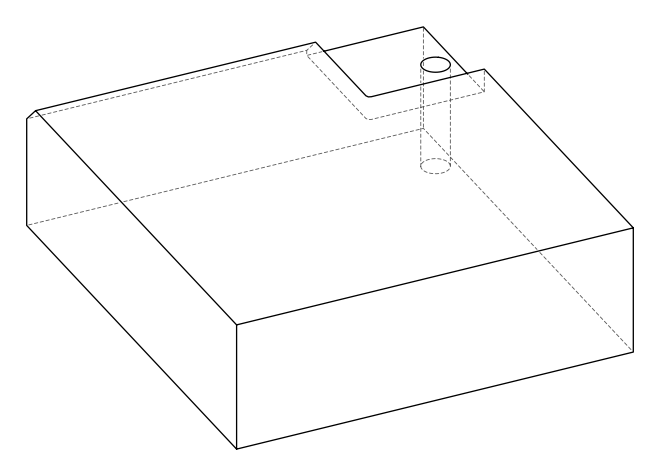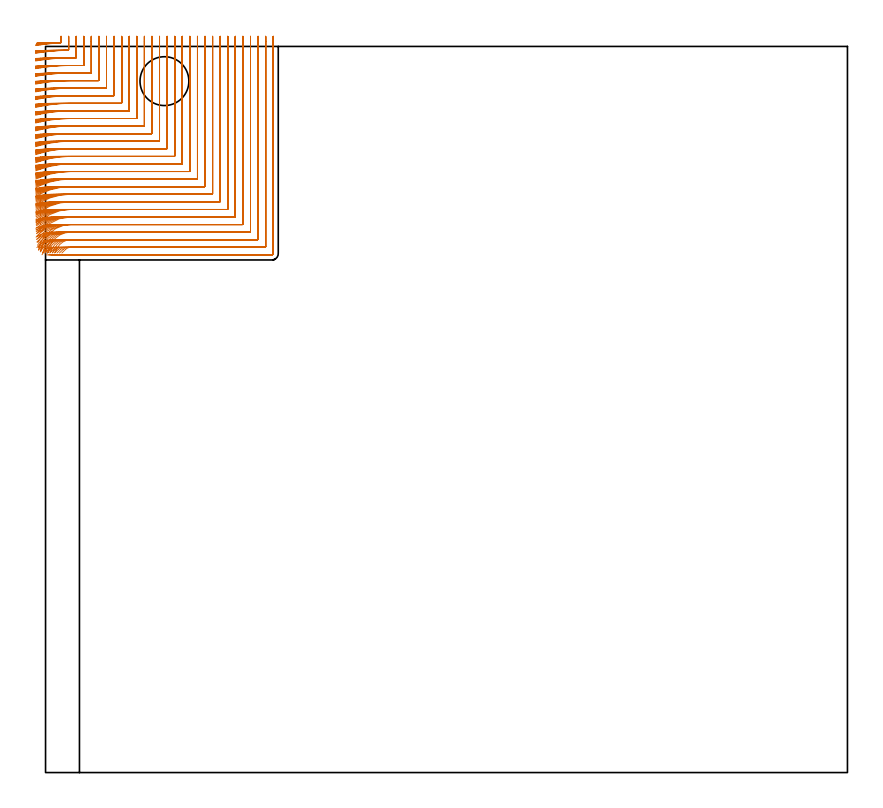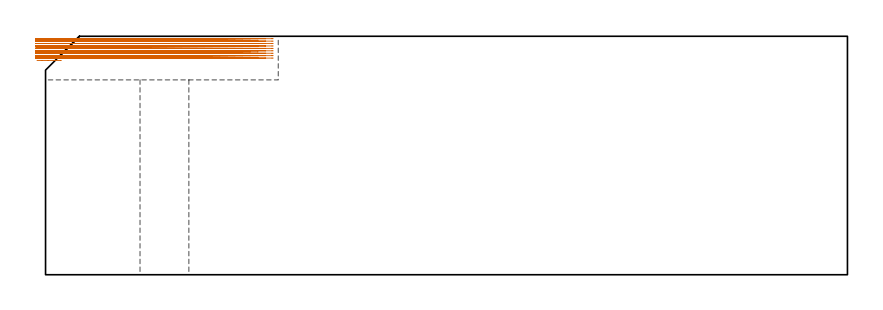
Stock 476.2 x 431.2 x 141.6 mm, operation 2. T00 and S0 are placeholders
(PLAN: 3 operations, 2 tool changes, 185.3 min)
(1 AREA_MILL | FG_CHAMFER_SURFACE | UGT0205_001 | 19.69 min | 63085 mm3)
(2 MILL_CORNER_NOTCH_RECTANGULAR | CORNER_NOTCH_RECTANGULAR | NXT0201_008 | Follow Part, ap 1.5, ae 75% | 165.08 min | 452195 mm3)
(3 INDEXABLE_INSERT_DRILL_THROUGH_HOLE_FROM_SOLID | STEP1HOLE | NXT0302_029 | 0.49 min | 76341 mm3)
(TOOL UGT0205_001 | Chamfer Mill 20 x 3 x 45 deg. | D20 FL50 Z2)
(TOOL NXT0201_008 | ENDMILL 6mm [2P460-0600-NA 1630] | D6 FL26 Z6)
(TOOL NXT0302_029 | Index. Insert Drill 29mm [880-D2900L32-05] | D29 PA176 FL145 Z2)
(OP 2 MILL_CORNER_NOTCH_RECTANGULAR, part 1 of 2)
G17 G21 G94 G90
T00 M6
G54
G17 G0 G90 X-5.822 Y431.707 S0 M3
G43 Z151.6 H1
Z140.161
G94 G1 X-2.852 Y432.131 F250.
G2 X8.922 Y433.254 R126. F500.
G3 X9.2 Y433.546 R0.3
G2 X9.198 Y434.2 R126.
G1 Y437.2 F250.
G0 Z151.6
X-5.967 Y427.118
Z140.161
G1 X-3. Y427.562
G2 X13.411 Y428.89 R121.5 F500.
G3 X13.7 Y429.182 R0.3
G1 Y434.2
Y437.2 F250.
G0 Z151.6
X-5.964 Y422.548
Z140.161
G1 X-3. Y423.01
G2 X14.984 Y424.4 R117. F500.
G1 X17.907
G3 X18.2 Y424.693 R0.3
G1 Y434.2
Y437.2 F250.
G0 Z151.6
X-5.961 Y417.974
Z140.161
G1 X-3. Y418.453
G2 X14.984 Y419.9 R112.5 F500.
G1 X22.407
G3 X22.7 Y420.193 R0.3
G1 Y434.2
Y437.2 F250.
G0 Z151.6
X-5.958 Y413.393
Z140.161
G1 X-3. Y413.892
G2 X14.984 Y415.4 R108. F500.
G1 X26.907
G3 X27.2 Y415.693 R0.3
G1 Y434.2
Y437.2 F250.
G0 Z151.6
X-5.954 Y408.804
Z140.161
G1 X-3. Y409.326
G2 X14.984 Y410.9 R103.5 F500.
G1 X31.407
G3 X31.7 Y411.193 R0.3
G1 Y434.2
Y437.2 F250.
G0 Z151.6
X-5.95 Y404.208
Z140.161
G1 X-3. Y404.753
G2 X14.984 Y406.4 R99. F500.
G1 X35.906
G3 X36.2 Y406.694 R0.3
G1 Y434.2
Y437.2 F250.
G0 Z151.6
X-5.945 Y399.602
Z140.161
G1 X-3. Y400.173
G2 X14.984 Y401.9 R94.5 F500.
G1 X40.406
G3 X40.7 Y402.194 R0.3
G1 Y434.2
Y437.2 F250.
G0 Z151.6
X-5.939 Y394.985
Z140.161
G1 X-3. Y395.585
G2 X14.984 Y397.4 R90. F500.
G1 X44.906
G3 X45.2 Y397.694 R0.3
G1 Y434.2
Y437.2 F250.
G0 Z151.6
X-5.933 Y390.356
Z140.161
G1 X-3. Y390.987
G2 X14.984 Y392.9 R85.5 F500.
G1 X49.406
G3 X49.7 Y393.194 R0.3
G1 Y434.2
Y437.2 F250.
G0 Z151.6
X-5.925 Y385.712
Z140.161
G1 X-3. Y386.378
G2 X14.984 Y388.4 R81. F500.
G1 X53.906
G3 X54.2 Y388.694 R0.3
G1 Y434.2
Y437.2 F250.
G0 Z151.6
X-5.916 Y381.051
Z140.161
G1 X-3. Y381.756
G2 X14.984 Y383.9 R76.5 F500.
G1 X58.405
G3 X58.7 Y384.195 R0.3
G1 Y434.2
Y437.2 F250.
G0 Z151.6
X-5.905 Y376.368
Z140.161
G1 X-3. Y377.118
G2 X14.984 Y379.4 R72. F500.
G1 X62.905
G3 X63.2 Y379.695 R0.3
G1 Y434.2
Y437.2 F250.
G0 Z151.6
X-5.892 Y371.661
Z140.161
G1 X-3. Y372.46
G2 X14.984 Y374.9 R67.5 F500.
G1 X67.405
G3 X67.7 Y375.195 R0.3
G1 Y434.2
Y437.2 F250.
G0 Z151.6
X-5.875 Y366.922
Z140.161
G1 X-3. Y367.778
G2 X14.984 Y370.4 R63. F500.
G1 X71.905
G3 X72.2 Y370.695 R0.3
G1 Y434.2
Y437.2 F250.
G0 Z151.6
X-5.855 Y362.145
Z140.161
G1 X-3. Y363.067
G2 X14.984 Y365.9 R58.5 F500.
G1 X76.405
G3 X76.7 Y366.195 R0.3
G1 Y434.2
Y437.2 F250.
G0 Z151.6
X-5.829 Y357.318
Z140.161
G1 X-3. Y358.317
G2 X14.984 Y361.4 R54. F500.
G1 X80.905
G3 X81.2 Y361.695 R0.3
G1 Y434.2
Y437.2 F250.
G0 Z151.6
X-5.795 Y352.427
Z140.161
G1 X-3. Y353.517
G2 X14.984 Y356.9 R49.5 F500.
G1 X85.404
G3 X85.7 Y357.196 R0.3
G1 Y434.2
Y437.2 F250.
G0 Z151.6
X-5.75 Y347.451
Z140.161
G1 X-3. Y348.65
G2 X14.984 Y352.4 R45. F500.
G1 X89.904
G3 X90.2 Y352.696 R0.3
G1 Y434.2
Y437.2 F250.
G0 Z151.6
X-5.688 Y342.356
Z140.161
G1 X-3. Y343.688
G2 X14.984 Y347.9 R40.5 F500.
G1 X94.404
G3 X94.7 Y348.196 R0.3
G1 Y434.2
Y437.2 F250.
G0 Z151.6
X-5.599 Y337.087
Z140.161
G1 X-3. Y338.586
G2 X14.984 Y343.4 R36. F500.
G1 X98.904
G3 X99.2 Y343.696 R0.3
G1 Y434.2
Y437.2 F250.
G0 Z151.6
X-5.463 Y331.549
Z140.161
G1 X-3. Y333.261
G2 X14.984 Y338.9 R31.5 F500.
G1 X103.404
G3 X103.7 Y339.196 R0.3
G1 Y434.2
Y437.2 F250.
G0 Z151.6
X-5.238 Y325.54
Z140.161
G1 X-3. Y327.539
G2 X14.984 Y334.4 R27. F500.
G1 X107.904
G3 X108.2 Y334.696 R0.3
G1 Y434.2
Y437.2 F250.
G0 Z151.6
X-4.803 Y318.523
Z140.161
G1 X-3. Y320.921
G2 X14.984 Y329.9 R22.5 F500.
G1 X112.403
G3 X112.7 Y330.197 R0.3
G1 Y434.2
Y437.2 F250.
G0 Z151.6
X-3.133 Y309.582
Z140.161
G1 X-2.289 Y312.461
G2 X14.984 Y325.4 R18. F500.
G1 X116.903
G3 X117.2 Y325.697 R0.3
G1 Y434.2
Y437.2 F250.
G0 Z151.6
X1.202 Y308.534
Z140.161
G1 X2.09 Y311.4
G2 X14.984 Y320.9 R13.5 F500.
G1 X121.403
G3 X121.7 Y321.197 R0.3
G1 Y434.2
Y437.2 F250.
G0 Z151.6
X5.589 Y308.712
Z140.161
G1 X6.922 Y311.399
G2 X14.984 Y316.4 R9. F500.
G1 X125.903
G3 X126.2 Y316.697 R0.3
G1 Y434.2
Y437.2 F250.
G0 Z151.6
X9.698 Y308.542
Z140.161
G1 X11.852 Y310.631
G2 X14.984 Y311.9 R4.5 F500.
G1 X130.403
G3 X130.7 Y312.197 R0.3
G1 Y434.2
Y437.2 F250.
G0 Z151.6
X11.984 Y307.4
Z140.161
G1 X14.984
X134.5 F500.
G3 X135.2 Y308.1 R0.7
G1 Y434.2
Y437.2 F250.
G0 Z151.6
X-5.75 Y431.95
Z138.722
G1 X-2.776 Y432.338
G2 X8.919 Y433.315 R126. F500.
G3 X9.2 Y433.607 R0.3
G2 X9.199 Y434.2 R126.
G1 Y437.2 F250.
G0 Z151.6
X-5.972 Y427.359
Z138.722
G1 X-3. Y427.768
G2 X13.408 Y428.9 R121.5 F500.
G3 X13.7 Y429.193 R0.3
G1 Y434.2
Y437.2 F250.
G0 Z151.6
X-5.97 Y422.8
Z138.722
G1 X-3. Y423.224
G2 X13.546 Y424.4 R117. F500.
G1 X17.907
G3 X18.2 Y424.693 R0.3
G1 Y434.2
Y437.2 F250.
G0 Z151.6
X-5.967 Y418.235
Z138.722
G1 X-3. Y418.677
G2 X13.546 Y419.9 R112.5 F500.
G1 X22.407
G3 X22.7 Y420.193 R0.3
G1 Y434.2
Y437.2 F250.
G0 Z151.6
X-5.965 Y413.665
Z138.722
G1 X-3. Y414.125
G2 X13.546 Y415.4 R108. F500.
G1 X26.907
G3 X27.2 Y415.693 R0.3
G1 Y434.2
Y437.2 F250.
G0 Z151.6
X-5.961 Y409.089
Z138.722
G1 X-3. Y409.569
G2 X13.546 Y410.9 R103.5 F500.
G1 X31.407
G3 X31.7 Y411.193 R0.3
G1 Y434.2
Y437.2 F250.
G0 Z151.6
X-5.958 Y404.506
Z138.722
G1 X-3. Y405.007
G2 X13.546 Y406.4 R99. F500.
G1 X35.906
G3 X36.2 Y406.694 R0.3
G1 Y434.2
Y437.2 F250.
G0 Z151.6
X-5.954 Y399.915
Z138.722
G1 X-3. Y400.44
G2 X13.546 Y401.9 R94.5 F500.
G1 X40.406
G3 X40.7 Y402.194 R0.3
G1 Y434.2
Y437.2 F250.
G0 Z151.6
X-5.949 Y395.314
Z138.722
G1 X-3. Y395.866
G2 X13.546 Y397.4 R90. F500.
G1 X44.906
G3 X45.2 Y397.694 R0.3
G1 Y434.2
Y437.2 F250.
G0 Z151.6
X-5.943 Y390.703
Z138.722
G1 X-3. Y391.284
G2 X13.546 Y392.9 R85.5 F500.
G1 X49.406
G3 X49.7 Y393.194 R0.3
G1 Y434.2
Y437.2 F250.
G0 Z151.6
X-5.937 Y386.079
Z138.722
G1 X-3. Y386.692
G2 X13.546 Y388.4 R81. F500.
G1 X53.906
G3 X54.2 Y388.694 R0.3
G1 Y434.2
Y437.2 F250.
G0 Z151.6
X-5.929 Y381.44
Z138.722
G1 X-3. Y382.089
G2 X13.546 Y383.9 R76.5 F500.
G1 X58.406
G3 X58.7 Y384.194 R0.3
G1 Y434.2
Y437.2 F250.
G0 Z151.6
X-5.92 Y376.784
Z138.722
G1 X-3. Y377.473
G2 X13.546 Y379.4 R72. F500.
G1 X62.905
G3 X63.2 Y379.695 R0.3
G1 Y434.2
Y437.2 F250.
G0 Z151.6
X-5.908 Y372.105
Z138.722
G1 X-3. Y372.841
G2 X13.546 Y374.9 R67.5 F500.
G1 X67.405
G3 X67.7 Y375.195 R0.3
G1 Y434.2
Y437.2 F250.
G0 Z151.6
X-5.895 Y367.4
Z138.722
G1 X-3. Y368.188
G2 X13.546 Y370.4 R63. F500.
G1 X71.905
G3 X72.2 Y370.695 R0.3
G1 Y434.2
Y437.2 F250.
G0 Z151.6
X-5.877 Y362.663
Z138.722
G1 X-3. Y363.511
G2 X13.546 Y365.9 R58.5 F500.
G1 X76.405
G3 X76.7 Y366.195 R0.3
G1 Y434.2
Y437.2 F250.
G0 Z151.6
X-5.856 Y357.883
Z138.722
G1 X-3. Y358.803
G2 X13.546 Y361.4 R54. F500.
G1 X80.905
G3 X81.2 Y361.695 R0.3
G1 Y434.2
Y437.2 F250.
G0 Z151.6
X-5.827 Y353.05
Z138.722
G1 X-3. Y354.053
G2 X13.546 Y356.9 R49.5 F500.
G1 X85.404
G3 X85.7 Y357.196 R0.3
G1 Y434.2
Y437.2 F250.
G0 Z151.6
X-5.79 Y348.144
Z138.722
G1 X-3. Y349.248
G2 X13.546 Y352.4 R45. F500.
G1 X89.904
G3 X90.2 Y352.696 R0.3
G1 Y434.2
Y437.2 F250.
G0 Z151.6
X-5.738 Y343.14
Z138.722
G1 X-3. Y344.366
G2 X13.546 Y347.9 R40.5 F500.
G1 X94.404
G3 X94.7 Y348.196 R0.3
G1 Y434.2
Y437.2 F250.
G0 Z151.6
X-5.664 Y337.993
Z138.722
G1 X-3. Y339.372
G2 X13.546 Y343.4 R36. F500.
G1 X98.904
G3 X99.2 Y343.696 R0.3
G1 Y434.2
Y437.2 F250.
G0 Z151.6
X-5.553 Y332.628
Z138.722
G1 X-3. Y334.204
G2 X13.546 Y338.9 R31.5 F500.
G1 X103.404
G3 X103.7 Y339.196 R0.3
G1 Y434.2
Y437.2 F250.
G0 Z151.6
X-5.371 Y326.897
Z138.722
G1 X-3. Y328.736
G2 X13.546 Y334.4 R27. F500.
G1 X107.904
G3 X108.2 Y334.696 R0.3
G1 Y434.2
Y437.2 F250.
G0 Z151.6
X-5.033 Y320.441
Z138.722
G1 X-3. Y322.647
G2 X13.546 Y329.9 R22.5 F500.
G1 X112.403
G3 X112.7 Y330.197 R0.3
G1 Y434.2
Y437.2 F250.
G0 Z151.6
X-4.181 Y311.729
Z138.722
G1 X-3. Y314.486
G2 X13.546 Y325.4 R18. F500.
G1 X116.903
G3 X117.2 Y325.697 R0.3
G1 Y434.2
Y437.2 F250.
G0 Z151.6
X-0.236 Y308.535
Z138.722
G1 X0.653 Y311.4
G2 X13.546 Y320.9 R13.5 F500.
G1 X121.403
G3 X121.7 Y321.197 R0.3
G1 Y434.2
Y437.2 F250.
G0 Z151.6
X4.151 Y308.712
Z138.722
G1 X5.484 Y311.399
G2 X13.546 Y316.4 R9. F500.
G1 X125.903
G3 X126.2 Y316.697 R0.3
G1 Y434.2
Y437.2 F250.
G0 Z151.6
X8.26 Y308.542
Z138.722
G1 X10.413 Y310.63
G2 X13.546 Y311.9 R4.5 F500.
G1 X130.403
G3 X130.7 Y312.197 R0.3
G1 Y434.2
Y437.2 F250.
G0 Z151.6
X10.546 Y307.4
Z138.722
G1 X13.546
X134.5 F500.
G3 X135.2 Y308.1 R0.7
G1 Y434.2
Y437.2 F250.
G0 Z151.6
X-5.669 Y432.177
Z137.283
G1 X-2.69 Y432.529
G2 X8.915 Y433.36 R126. F500.
G3 X9.2 Y433.652 R0.3
G2 X9.199 Y434.2 R126.
G1 Y437.2 F250.
G0 Z151.6
X-5.977 Y427.585
Z137.283
G1 X-3. Y427.958
G2 X12.101 Y428.9 R121.5 F500.
G1 X13.407
G3 X13.7 Y429.193 R0.3
G1 Y434.2
Y437.2 F250.
G0 Z151.6
X-5.975 Y423.034
Z137.283
G1 X-3. Y423.421
G2 X12.101 Y424.4 R117. F500.
G1 X17.907
G3 X18.2 Y424.693 R0.3
G1 Y434.2
Y437.2 F250.
G0 Z151.6
X-5.973 Y418.479
Z137.283
G1 X-3. Y418.882
G2 X12.101 Y419.9 R112.5 F500.
G1 X22.407
G3 X22.7 Y420.193 R0.3
G1 Y434.2
Y437.2 F250.
G0 Z151.6
X-5.971 Y413.92
Z137.283
G1 X-3. Y414.339
G2 X12.101 Y415.4 R108. F500.
G1 X26.907
G3 X27.2 Y415.693 R0.3
G1 Y434.2
Y437.2 F250.
G0 Z151.6
X-5.968 Y409.355
Z137.283
G1 X-3. Y409.792
G2 X12.101 Y410.9 R103.5 F500.
G1 X31.407
G3 X31.7 Y411.193 R0.3
G1 Y434.2
Y437.2 F250.
G0 Z151.6
X-5.965 Y404.784
Z137.283
G1 X-3. Y405.242
G2 X12.101 Y406.4 R99. F500.
G1 X35.906
G3 X36.2 Y406.694 R0.3
G1 Y434.2
Y437.2 F250.
G0 Z151.6
X-5.961 Y400.206
Z137.283
G1 X-3. Y400.686
G2 X12.101 Y401.9 R94.5 F500.
G1 X40.406
G3 X40.7 Y402.194 R0.3
G1 Y434.2
Y437.2 F250.
G0 Z151.6
X-5.957 Y395.621
Z137.283
G1 X-3. Y396.124
G2 X12.101 Y397.4 R90. F500.
G1 X44.906
G3 X45.2 Y397.694 R0.3
G1 Y434.2
Y437.2 F250.
G0 Z151.6
X-5.953 Y391.026
Z137.283
G1 X-3. Y391.556
G2 X12.101 Y392.9 R85.5 F500.
G1 X49.406
G3 X49.7 Y393.194 R0.3
G1 Y434.2
Y437.2 F250.
G0 Z151.6
X-5.947 Y386.421
Z137.283
G1 X-3. Y386.98
G2 X12.101 Y388.4 R81. F500.
G1 X53.906
G3 X54.2 Y388.694 R0.3
G1 Y434.2
Y437.2 F250.
G0 Z151.6
X-5.941 Y381.803
Z137.283
G1 X-3. Y382.395
G2 X12.101 Y383.9 R76.5 F500.
G1 X58.406
G3 X58.7 Y384.195 R0.3
G1 Y434.2
Y437.2 F250.
G0 Z151.6
X-5.933 Y377.169
Z137.283
G1 X-3. Y377.799
G2 X12.101 Y379.4 R72. F500.
G1 X62.905
G3 X63.2 Y379.695 R0.3
G1 Y434.2
Y437.2 F250.
G0 Z151.6
X-5.924 Y372.518
Z137.283
G1 X-3. Y373.189
G2 X12.101 Y374.9 R67.5 F500.
G1 X67.405
G3 X67.7 Y375.195 R0.3
G1 Y434.2
Y437.2 F250.
G0 Z151.6
X-5.913 Y367.844
Z137.283
G1 X-3. Y368.563
G2 X12.101 Y370.4 R63. F500.
G1 X71.905
G3 X72.2 Y370.695 R0.3
G1 Y434.2
Y437.2 F250.
G0 Z151.6
X-5.898 Y363.143
Z137.283
G1 X-3. Y363.917
G2 X12.101 Y365.9 R58.5 F500.
G1 X76.405
G3 X76.7 Y366.195 R0.3
G1 Y434.2
Y437.2 F250.
G0 Z151.6
X-5.88 Y358.407
Z137.283
G1 X-3. Y359.246
G2 X12.101 Y361.4 R54. F500.
G1 X80.905
G3 X81.2 Y361.695 R0.3
G1 Y434.2
Y437.2 F250.
G0 Z151.6
X-5.857 Y353.625
Z137.283
G1 X-3. Y354.54
G2 X12.101 Y356.9 R49.5 F500.
G1 X85.404
G3 X85.7 Y357.196 R0.3
G1 Y434.2
Y437.2 F250.
G0 Z151.6
X-5.826 Y348.784
Z137.283
G1 X-3. Y349.791
G2 X12.101 Y352.4 R45. F500.
G1 X89.904
G3 X90.2 Y352.696 R0.3
G1 Y434.2
Y437.2 F250.
G0 Z151.6
X-5.784 Y343.861
Z137.283
G1 X-3. Y344.98
G2 X12.101 Y347.9 R40.5 F500.
G1 X94.404
G3 X94.7 Y348.196 R0.3
G1 Y434.2
Y437.2 F250.
G0 Z151.6
X-5.723 Y338.821
Z137.283
G1 X-3. Y340.08
G2 X12.101 Y343.4 R36. F500.
G1 X98.904
G3 X99.2 Y343.696 R0.3
G1 Y434.2
Y437.2 F250.
G0 Z151.6
X-5.633 Y333.606
Z137.283
G1 X-3. Y335.045
G2 X12.101 Y338.9 R31.5 F500.
G1 X103.404
G3 X103.7 Y339.196 R0.3
G1 Y434.2
Y437.2 F250.
G0 Z151.6
X-5.487 Y328.105
Z137.283
G1 X-3. Y329.782
G2 X12.101 Y334.4 R27. F500.
G1 X107.904
G3 X108.2 Y334.696 R0.3
G1 Y434.2
Y437.2 F250.
G0 Z151.6
X-5.224 Y322.067
Z137.283
G1 X-3. Y324.08
G2 X12.101 Y329.9 R22.5 F500.
G1 X112.403
G3 X112.7 Y330.197 R0.3
G1 Y434.2
Y437.2 F250.
G0 Z151.6
X-4.633 Y314.68
Z137.283
G1 X-3. Y317.197
G2 X12.101 Y325.4 R18. F500.
G1 X116.903
G3 X117.2 Y325.697 R0.3
G1 Y434.2
Y437.2 F250.
G0 Z151.6
X-1.673 Y308.64
Z137.283
G1 X-0.762 Y311.498
G2 X12.101 Y320.9 R13.5 F500.
G1 X121.403
G3 X121.7 Y321.197 R0.3
G1 Y434.2
Y437.2 F250.
G0 Z151.6
X2.705 Y308.712
Z137.283
G1 X4.038 Y311.399
G2 X12.101 Y316.4 R9. F500.
G1 X125.903
G3 X126.2 Y316.697 R0.3
G1 Y434.2
Y437.2 F250.
G0 Z151.6
X6.815 Y308.545
Z137.283
G1 X8.97 Y310.632
G2 X12.101 Y311.9 R4.5 F500.
G1 X130.403
G3 X130.7 Y312.197 R0.3
G1 Y434.2
Y437.2 F250.
G0 Z151.6
X9.101 Y307.4
Z137.283
G1 X12.101
X134.5 F500.
G3 X135.2 Y308.1 R0.7
G1 Y434.2
Y437.2 F250.
G0 Z151.6
X-5.582 Y432.384
Z135.844
G1 X-2.598 Y432.7
G2 X8.912 Y433.388 R126. F500.
G3 X9.2 Y433.68 R0.3
G2 X9.199 Y434.2 R126.
G1 Y437.2 F250.
G0 Z151.6
X-5.981 Y427.791
Z135.844
G1 X-3. Y428.129
G2 X10.669 Y428.9 R121.5 F500.
G1 X13.407
G3 X13.7 Y429.193 R0.3
G1 Y434.2
Y437.2 F250.
G0 Z151.6
X-5.979 Y423.248
Z135.844
G1 X-3. Y423.599
G2 X10.669 Y424.4 R117. F500.
G1 X17.907
G3 X18.2 Y424.693 R0.3
G1 Y434.2
Y437.2 F250.
G0 Z151.6
X-5.978 Y418.702
Z135.844
G1 X-3. Y419.067
G2 X10.669 Y419.9 R112.5 F500.
G1 X22.407
G3 X22.7 Y420.193 R0.3
G1 Y434.2
Y437.2 F250.
G0 Z151.6
X-5.976 Y414.152
Z135.844
G1 X-3. Y414.532
G2 X10.669 Y415.4 R108. F500.
G1 X26.907
G3 X27.2 Y415.693 R0.3
G1 Y434.2
Y437.2 F250.
G0 Z151.6
X-5.974 Y409.597
Z135.844
G1 X-3. Y409.993
G2 X10.669 Y410.9 R103.5 F500.
G1 X31.407
G3 X31.7 Y411.193 R0.3
G1 Y434.2
Y437.2 F250.
G0 Z151.6
X-5.971 Y405.038
Z135.844
G1 X-3. Y405.452
G2 X10.669 Y406.4 R99. F500.
G1 X35.906
G3 X36.2 Y406.694 R0.3
G1 Y434.2
Y437.2 F250.
G0 Z151.6
X-5.968 Y400.472
Z135.844
G1 X-3. Y400.906
G2 X10.669 Y401.9 R94.5 F500.
G1 X40.406
G3 X40.7 Y402.194 R0.3
G1 Y434.2
Y437.2 F250.
G0 Z151.6
X-5.965 Y395.9
Z135.844
G1 X-3. Y396.356
G2 X10.669 Y397.4 R90. F500.
G1 X44.906
G3 X45.2 Y397.694 R0.3
G1 Y434.2
Y437.2 F250.
G0 Z151.6
X-5.961 Y391.321
Z135.844
G1 X-3. Y391.8
G2 X10.669 Y392.9 R85.5 F500.
G1 X49.406
G3 X49.7 Y393.194 R0.3
G1 Y434.2
Y437.2 F250.
G0 Z151.6
X-5.957 Y386.732
Z135.844
G1 X-3. Y387.238
G2 X10.669 Y388.4 R81. F500.
G1 X53.906
G3 X54.2 Y388.694 R0.3
G1 Y434.2
Y437.2 F250.
G0 Z151.6
X-5.952 Y382.133
Z135.844
G1 X-3. Y382.669
G2 X10.669 Y383.9 R76.5 F500.
G1 X58.405
G3 X58.7 Y384.195 R0.3
G1 Y434.2
Y437.2 F250.
G0 Z151.6
X-5.945 Y377.521
Z135.844
G1 X-3. Y378.091
G2 X10.669 Y379.4 R72. F500.
G1 X62.905
G3 X63.2 Y379.695 R0.3
G1 Y434.2
Y437.2 F250.
G0 Z151.6
X-5.938 Y372.894
Z135.844
G1 X-3. Y373.502
G2 X10.669 Y374.9 R67.5 F500.
G1 X67.405
G3 X67.7 Y375.195 R0.3
G1 Y434.2
Y437.2 F250.
G0 Z151.6
X-5.929 Y368.248
Z135.844
G1 X-3. Y368.899
G2 X10.669 Y370.4 R63. F500.
G1 X71.905
G3 X72.2 Y370.695 R0.3
G1 Y434.2
Y437.2 F250.
G0 Z151.6
X-5.917 Y363.58
Z135.844
G1 X-3. Y364.281
G2 X10.669 Y365.9 R58.5 F500.
G1 X76.405
G3 X76.7 Y366.195 R0.3
G1 Y434.2
Y437.2 F250.
G0 Z151.6
X-5.902 Y358.882
Z135.844
G1 X-3. Y359.641
G2 X10.669 Y361.4 R54. F500.
G1 X80.905
G3 X81.2 Y361.695 R0.3
G1 Y434.2
Y437.2 F250.
G0 Z151.6
X-5.883 Y354.147
Z135.844
G1 X-3. Y354.975
G2 X10.669 Y356.9 R49.5 F500.
G1 X85.404
G3 X85.7 Y357.196 R0.3
G1 Y434.2
Y437.2 F250.
G0 Z151.6
X-5.858 Y349.363
Z135.844
G1 X-3. Y350.274
G2 X10.669 Y352.4 R45. F500.
G1 X89.904
G3 X90.2 Y352.696 R0.3
G1 Y434.2
Y437.2 F250.
G0 Z151.6
X-5.824 Y344.511
Z135.844
G1 X-3. Y345.524
G2 X10.669 Y347.9 R40.5 F500.
G1 X94.404
G3 X94.7 Y348.196 R0.3
G1 Y434.2
Y437.2 F250.
G0 Z151.6
X-5.775 Y339.565
Z135.844
G1 X-3. Y340.704
G2 X10.669 Y343.4 R36. F500.
G1 X98.904
G3 X99.2 Y343.696 R0.3
G1 Y434.2
Y437.2 F250.
G0 Z151.6
X-5.703 Y334.478
Z135.844
G1 X-3. Y335.78
G2 X10.669 Y338.9 R31.5 F500.
G1 X103.404
G3 X103.7 Y339.196 R0.3
G1 Y434.2
Y437.2 F250.
G0 Z151.6
X-5.587 Y329.166
Z135.844
G1 X-3. Y330.685
G2 X10.669 Y334.4 R27. F500.
G1 X107.904
G3 X108.2 Y334.696 R0.3
G1 Y434.2
Y437.2 F250.
G0 Z151.6
X-5.383 Y323.45
Z135.844
G1 X-3. Y325.272
G2 X10.669 Y329.9 R22.5 F500.
G1 X112.403
G3 X112.7 Y330.197 R0.3
G1 Y434.2
Y437.2 F250.
G0 Z151.6
X-4.952 Y316.834
Z135.844
G1 X-3. Y319.112
G2 X10.669 Y325.4 R18. F500.
G1 X116.903
G3 X117.2 Y325.697 R0.3
G1 Y434.2
Y437.2 F250.
G0 Z151.6
X-3.025 Y309.33
Z135.844
G1 X-1.972 Y312.139
G2 X10.669 Y320.9 R13.5 F500.
G1 X121.403
G3 X121.7 Y321.197 R0.3
G1 Y434.2
Y437.2 F250.
G0 Z151.6
X1.273 Y308.712
Z135.844
G1 X2.606 Y311.399
G2 X10.669 Y316.4 R9. F500.
G1 X125.903
G3 X126.2 Y316.697 R0.3
G1 Y434.2
Y437.2 F250.
G0 Z151.6
X5.382 Y308.541
Z135.844
G1 X7.535 Y310.63
G2 X10.669 Y311.9 R4.5 F500.
G1 X130.403
G3 X130.7 Y312.197 R0.3
G1 Y434.2
Y437.2 F250.
G0 Z151.6
X7.669 Y307.4
Z135.844
G1 X10.669
X134.5 F500.
G3 X135.2 Y308.1 R0.7
G1 Y434.2
Y437.2 F250.
G0 Z151.6
X-5.491 Y432.573
Z134.405
G1 X-2.504 Y432.852
G2 X8.908 Y433.4 R126. F500.
G3 X9.2 Y433.692 R0.3
G2 X9.199 Y434.2 R126.
G1 Y437.2 F250.
G0 Z151.6
X-5.985 Y427.981
Z134.405
G1 X-3. Y428.283
G2 X9.23 Y428.9 R121.5 F500.
G1 X13.407
G3 X13.7 Y429.193 R0.3
G1 Y434.2
Y437.2 F250.
G0 Z151.6
X-5.984 Y423.445
Z134.405
G1 X-3. Y423.759
G2 X9.23 Y424.4 R117. F500.
G1 X17.907
G3 X18.2 Y424.693 R0.3
G1 Y434.2
Y437.2 F250.
G0 Z151.6
X-5.982 Y418.907
Z134.405
G1 X-3. Y419.233
G2 X9.23 Y419.9 R112.5 F500.
G1 X22.407
G3 X22.7 Y420.193 R0.3
G1 Y434.2
Y437.2 F250.
G0 Z151.6
X-5.981 Y414.366
Z134.405
G1 X-3. Y414.705
G2 X9.23 Y415.4 R108. F500.
G1 X26.907
G3 X27.2 Y415.693 R0.3
G1 Y434.2
Y437.2 F250.
G0 Z151.6
X-5.979 Y409.82
Z134.405
G1 X-3. Y410.175
G2 X9.23 Y410.9 R103.5 F500.
G1 X31.407
G3 X31.7 Y411.193 R0.3
G1 Y434.2
Y437.2 F250.
G0 Z151.6
X-5.977 Y405.271
Z134.405
G1 X-3. Y405.642
G2 X9.23 Y406.4 R99. F500.
G1 X35.906
G3 X36.2 Y406.694 R0.3
G1 Y434.2
Y437.2 F250.
G0 Z151.6
X-5.975 Y400.717
Z134.405
G1 X-3. Y401.105
G2 X9.23 Y401.9 R94.5 F500.
G1 X40.406
G3 X40.7 Y402.194 R0.3
G1 Y434.2
Y437.2 F250.
G0 Z151.6
X-5.972 Y396.158
Z134.405
G1 X-3. Y396.565
G2 X9.23 Y397.4 R90. F500.
G1 X44.906
G3 X45.2 Y397.694 R0.3
G1 Y434.2
Y437.2 F250.
G0 Z151.6
X-5.969 Y391.592
Z134.405
G1 X-3. Y392.021
G2 X9.23 Y392.9 R85.5 F500.
G1 X49.406
G3 X49.7 Y393.194 R0.3
G1 Y434.2
Y437.2 F250.
G0 Z151.6
X-5.966 Y387.018
Z134.405
G1 X-3. Y387.471
G2 X9.23 Y388.4 R81. F500.
G1 X53.906
G3 X54.2 Y388.694 R0.3
G1 Y434.2
Y437.2 F250.
G0 Z151.6
X-5.961 Y382.437
Z134.405
G1 X-3. Y382.916
G2 X9.23 Y383.9 R76.5 F500.
G1 X58.405
G3 X58.7 Y384.195 R0.3
G1 Y434.2
Y437.2 F250.
G0 Z151.6
X-5.956 Y377.844
Z134.405
G1 X-3. Y378.354
G2 X9.23 Y379.4 R72. F500.
G1 X62.905
G3 X63.2 Y379.695 R0.3
G1 Y434.2
Y437.2 F250.
G0 Z151.6
X-5.95 Y373.239
Z134.405
G1 X-3. Y373.783
G2 X9.23 Y374.9 R67.5 F500.
G1 X67.405
G3 X67.7 Y375.195 R0.3
G1 Y434.2
Y437.2 F250.
G0 Z151.6
X-5.943 Y368.619
Z134.405
G1 X-3. Y369.202
G2 X9.23 Y370.4 R63. F500.
G1 X71.905
G3 X72.2 Y370.695 R0.3
G1 Y434.2
Y437.2 F250.
G0 Z151.6
X-5.934 Y363.98
Z134.405
G1 X-3. Y364.607
G2 X9.23 Y365.9 R58.5 F500.
G1 X76.405
G3 X76.7 Y366.195 R0.3
G1 Y434.2
Y437.2 F250.
G0 Z151.6
X-5.922 Y359.317
Z134.405
G1 X-3. Y359.997
G2 X9.23 Y361.4 R54. F500.
G1 X80.905
G3 X81.2 Y361.695 R0.3
G1 Y434.2
Y437.2 F250.
G0 Z151.6
X-5.907 Y354.624
Z134.405
G1 X-3. Y355.365
G2 X9.23 Y356.9 R49.5 F500.
G1 X85.404
G3 X85.7 Y357.196 R0.3
G1 Y434.2
Y437.2 F250.
G0 Z151.6
X-5.887 Y349.891
Z134.405
G1 X-3. Y350.706
G2 X9.23 Y352.4 R45. F500.
G1 X89.904
G3 X90.2 Y352.696 R0.3
G1 Y434.2
Y437.2 F250.
G0 Z151.6
X-5.86 Y345.103
Z134.405
G1 X-3. Y346.009
G2 X9.23 Y347.9 R40.5 F500.
G1 X94.404
G3 X94.7 Y348.196 R0.3
G1 Y434.2
Y437.2 F250.
G0 Z151.6
X-5.822 Y340.24
Z134.405
G1 X-3. Y341.259
G2 X9.23 Y343.4 R36. F500.
G1 X98.904
G3 X99.2 Y343.696 R0.3
G1 Y434.2
Y437.2 F250.
G0 Z151.6
X-5.765 Y335.264
Z134.405
G1 X-3. Y336.429
G2 X9.23 Y338.9 R31.5 F500.
G1 X103.404
G3 X103.7 Y339.196 R0.3
G1 Y434.2
Y437.2 F250.
G0 Z151.6
X-5.675 Y330.113
Z134.405
G1 X-3. Y331.471
G2 X9.23 Y334.4 R27. F500.
G1 X107.904
G3 X108.2 Y334.696 R0.3
G1 Y434.2
Y437.2 F250.
G0 Z151.6
X-5.518 Y324.655
Z134.405
G1 X-3. Y326.286
G2 X9.23 Y329.9 R22.5 F500.
G1 X112.403
G3 X112.7 Y330.197 R0.3
G1 Y434.2
Y437.2 F250.
G0 Z151.6
X-5.201 Y318.569
Z134.405
G1 X-3. Y320.607
G2 X9.23 Y325.4 R18. F500.
G1 X116.903
G3 X117.2 Y325.697 R0.3
G1 Y434.2
Y437.2 F250.
G0 Z151.6
X-4.185 Y310.759
Z134.405
G1 X-2.843 Y313.442
G2 X9.23 Y320.9 R13.5 F500.
G1 X121.403
G3 X121.7 Y321.197 R0.3
G1 Y434.2
Y437.2 F250.
G0 Z151.6
X-0.166 Y308.712
Z134.405
G1 X1.167 Y311.4
G2 X9.23 Y316.4 R9. F500.
G1 X125.903
G3 X126.2 Y316.697 R0.3
G1 Y434.2
Y437.2 F250.
G0 Z151.6
X3.943 Y308.541
Z134.405
G1 X6.096 Y310.63
G2 X9.23 Y311.9 R4.5 F500.
G1 X130.403
G3 X130.7 Y312.197 R0.3
G1 Y434.2
Y437.2 F250.
G0 Z151.6
X6.23 Y307.4
Z134.405
G1 X9.23
X134.5 F500.
G3 X135.2 Y308.1 R0.7
G1 Y434.2
Y437.2 F250.
G0 Z151.6
X-5.4 Y432.744
Z132.967
G1 X-2.41 Y432.987
G2 X7.784 Y433.4 R126. F500.
G1 X8.908
G3 X9.2 Y433.692 R0.3
G2 X9.199 Y434.2 R126.
G1 Y437.2 F250.
G0 Z151.6
X-5.988 Y428.154
Z132.967
G1 X-3. Y428.42
G2 X7.784 Y428.9 R121.5 F500.
G1 X13.407
G3 X13.7 Y429.193 R0.3
G1 Y434.2
Y437.2 F250.
G0 Z151.6
X-5.987 Y423.625
Z132.967
G1 X-3. Y423.902
G2 X7.784 Y424.4 R117. F500.
G1 X17.907
G3 X18.2 Y424.693 R0.3
G1 Y434.2
Y437.2 F250.
G0 Z151.6
X-5.986 Y419.094
Z132.967
G1 X-3. Y419.382
G2 X7.784 Y419.9 R112.5 F500.
G1 X22.407
G3 X22.7 Y420.193 R0.3
G1 Y434.2
Y437.2 F250.
G0 Z151.6
X-5.985 Y414.561
Z132.967
G1 X-3. Y414.86
G2 X7.784 Y415.4 R108. F500.
G1 X26.907
G3 X27.2 Y415.693 R0.3
G1 Y434.2
Y437.2 F250.
G0 Z151.6
X-5.984 Y410.024
Z132.967
G1 X-3. Y410.337
G2 X7.784 Y410.9 R103.5 F500.
G1 X31.407
G3 X31.7 Y411.193 R0.3
G1 Y434.2
Y437.2 F250.
G0 Z151.6
X-5.982 Y405.484
Z132.967
G1 X-3. Y405.811
G2 X7.784 Y406.4 R99. F500.
G1 X35.906
G3 X36.2 Y406.694 R0.3
G1 Y434.2
Y437.2 F250.
G0 Z151.6
X-5.98 Y400.94
Z132.967
G1 X-3. Y401.283
G2 X7.784 Y401.9 R94.5 F500.
G1 X40.406
G3 X40.7 Y402.194 R0.3
G1 Y434.2
Y437.2 F250.
G0 Z151.6
X-5.978 Y396.392
Z132.967
G1 X-3. Y396.752
G2 X7.784 Y397.4 R90. F500.
G1 X44.906
G3 X45.2 Y397.694 R0.3
G1 Y434.2
Y437.2 F250.
G0 Z151.6
X-5.976 Y391.839
Z132.967
G1 X-3. Y392.217
G2 X7.784 Y392.9 R85.5 F500.
G1 X49.406
G3 X49.7 Y393.194 R0.3
G1 Y434.2
Y437.2 F250.
G0 Z151.6
X-5.973 Y387.279
Z132.967
G1 X-3. Y387.679
G2 X7.784 Y388.4 R81. F500.
G1 X53.906
G3 X54.2 Y388.694 R0.3
G1 Y434.2
Y437.2 F250.
G0 Z151.6
X-5.97 Y382.713
Z132.967
G1 X-3. Y383.136
G2 X7.784 Y383.9 R76.5 F500.
G1 X58.406
G3 X58.7 Y384.194 R0.3
G1 Y434.2
Y437.2 F250.
G0 Z151.6
X-5.966 Y378.138
Z132.967
G1 X-3. Y378.588
G2 X7.784 Y379.4 R72. F500.
G1 X62.905
G3 X63.2 Y379.695 R0.3
G1 Y434.2
Y437.2 F250.
G0 Z151.6
X-5.961 Y373.554
Z132.967
G1 X-3. Y374.033
G2 X7.784 Y374.9 R67.5 F500.
G1 X67.405
G3 X67.7 Y375.195 R0.3
G1 Y434.2
Y437.2 F250.
G0 Z151.6
X-5.956 Y368.957
Z132.967
G1 X-3. Y369.47
G2 X7.784 Y370.4 R63. F500.
G1 X71.905
G3 X72.2 Y370.695 R0.3
G1 Y434.2
Y437.2 F250.
G0 Z151.6
X-5.949 Y364.344
Z132.967
G1 X-3. Y364.897
G2 X7.784 Y365.9 R58.5 F500.
G1 X76.405
G3 X76.7 Y366.195 R0.3
G1 Y434.2
Y437.2 F250.
G0 Z151.6
X-5.94 Y359.713
Z132.967
G1 X-3. Y360.312
G2 X7.784 Y361.4 R54. F500.
G1 X80.905
G3 X81.2 Y361.695 R0.3
G1 Y434.2
Y437.2 F250.
G0 Z151.6
X-5.928 Y355.057
Z132.967
G1 X-3. Y355.711
G2 X7.784 Y356.9 R49.5 F500.
G1 X85.404
G3 X85.7 Y357.196 R0.3
G1 Y434.2
Y437.2 F250.
G0 Z151.6
X-5.913 Y350.37
Z132.967
G1 X-3. Y351.089
G2 X7.784 Y352.4 R45. F500.
G1 X89.904
G3 X90.2 Y352.696 R0.3
G1 Y434.2
Y437.2 F250.
G0 Z151.6
X-5.892 Y345.639
Z132.967
G1 X-3. Y346.438
G2 X7.784 Y347.9 R40.5 F500.
G1 X94.404
G3 X94.7 Y348.196 R0.3
G1 Y434.2
Y437.2 F250.
G0 Z151.6
X-5.862 Y340.848
Z132.967
G1 X-3. Y341.747
G2 X7.784 Y343.4 R36. F500.
G1 X98.904
G3 X99.2 Y343.696 R0.3
G1 Y434.2
Y437.2 F250.
G0 Z151.6
X-5.819 Y335.969
Z132.967
G1 X-3. Y336.996
G2 X7.784 Y338.9 R31.5 F500.
G1 X103.404
G3 X103.7 Y339.196 R0.3
G1 Y434.2
Y437.2 F250.
G0 Z151.6
X-5.75 Y330.955
Z132.967
G1 X-3. Y332.153
G2 X7.784 Y334.4 R27. F500.
G1 X107.904
G3 X108.2 Y334.696 R0.3
G1 Y434.2
Y437.2 F250.
G0 Z151.6
X-5.633 Y325.709
Z132.967
G1 X-3. Y327.147
G2 X7.784 Y329.9 R22.5 F500.
G1 X112.403
G3 X112.7 Y330.197 R0.3
G1 Y434.2
Y437.2 F250.
G0 Z151.6
X-5.402 Y320.014
Z132.967
G1 X-3. Y321.812
G2 X7.784 Y325.4 R18. F500.
G1 X116.903
G3 X117.2 Y325.697 R0.3
G1 Y434.2
Y437.2 F250.
G0 Z151.6
X-4.805 Y313.124
Z132.967
G1 X-3. Y315.521
G2 X7.784 Y320.9 R13.5 F500.
G1 X121.403
G3 X121.7 Y321.197 R0.3
G1 Y434.2
Y437.2 F250.
G0 Z151.6
X-1.609 Y308.727
Z132.967
G1 X-0.272 Y311.412
G2 X7.784 Y316.4 R9. F500.
G1 X125.903
G3 X126.2 Y316.697 R0.3
G1 Y434.2
Y437.2 F250.
G0 Z151.6
X2.498 Y308.545
Z132.967
G1 X4.653 Y310.632
G2 X7.784 Y311.9 R4.5 F500.
G1 X130.403
G3 X130.7 Y312.197 R0.3
G1 Y434.2
Y437.2 F250.
G0 Z151.6
X4.784 Y307.4
Z132.967
G1 X7.784
X134.5 F500.
G3 X135.2 Y308.1 R0.7
G1 Y434.2
Y437.2 F250.
G0 Z151.6
X-5.314 Y432.895
Z131.528
G1 X-2.321 Y433.101
G2 X6.352 Y433.4 R126. F500.
G1 X8.908
G3 X9.2 Y433.692 R0.3
G2 X9.199 Y434.2 R126.
G1 Y437.2 F250.
G0 Z151.6
X-5.991 Y428.309
Z131.528
G1 X-3. Y428.54
G2 X6.352 Y428.9 R121.5 F500.
G1 X13.407
G3 X13.7 Y429.193 R0.3
G1 Y434.2
Y437.2 F250.
G0 Z151.6
X-5.99 Y423.786
Z131.528
G1 X-3. Y424.026
G2 X6.352 Y424.4 R117. F500.
G1 X17.907
G3 X18.2 Y424.693 R0.3
G1 Y434.2
Y437.2 F250.
G0 Z151.6
X-5.99 Y419.261
Z131.528
G1 X-3. Y419.511
G2 X6.352 Y419.9 R112.5 F500.
G1 X22.407
G3 X22.7 Y420.193 R0.3
G1 Y434.2
Y437.2 F250.
G0 Z151.6
X-5.989 Y414.735
Z131.528
G1 X-3. Y414.994
G2 X6.352 Y415.4 R108. F500.
G1 X26.907
G3 X27.2 Y415.693 R0.3
G1 Y434.2
Y437.2 F250.
G0 Z151.6
X-5.988 Y410.206
Z131.528
G1 X-3. Y410.477
G2 X6.352 Y410.9 R103.5 F500.
G1 X31.407
G3 X31.7 Y411.193 R0.3
G1 Y434.2
Y437.2 F250.
G0 Z151.6
X-5.987 Y405.674
Z131.528
G1 X-3. Y405.957
G2 X6.352 Y406.4 R99. F500.
G1 X35.906
G3 X36.2 Y406.694 R0.3
G1 Y434.2
Y437.2 F250.
G0 Z151.6
X-5.985 Y401.139
Z131.528
G1 X-3. Y401.436
G2 X6.352 Y401.9 R94.5 F500.
G1 X40.406
G3 X40.7 Y402.194 R0.3
G1 Y434.2
Y437.2 F250.
G0 Z151.6
X-5.984 Y396.601
Z131.528
G1 X-3. Y396.913
G2 X6.352 Y397.4 R90. F500.
G1 X44.906
G3 X45.2 Y397.694 R0.3
G1 Y434.2
Y437.2 F250.
G0 Z151.6
X-5.982 Y392.059
Z131.528
G1 X-3. Y392.387
G2 X6.352 Y392.9 R85.5 F500.
G1 X49.406
G3 X49.7 Y393.194 R0.3
G1 Y434.2
Y437.2 F250.
G0 Z151.6
X-5.98 Y387.512
Z131.528
G1 X-3. Y387.858
G2 X6.352 Y388.4 R81. F500.
G1 X53.906
G3 X54.2 Y388.694 R0.3
G1 Y434.2
Y437.2 F250.
G0 Z151.6
X-5.978 Y382.96
Z131.528
G1 X-3. Y383.326
G2 X6.352 Y383.9 R76.5 F500.
G1 X58.406
G3 X58.7 Y384.194 R0.3
G1 Y434.2
Y437.2 F250.
G0 Z151.6
X-5.975 Y378.4
Z131.528
G1 X-3. Y378.79
G2 X6.352 Y379.4 R72. F500.
G1 X62.905
G3 X63.2 Y379.695 R0.3
G1 Y434.2
Y437.2 F250.
G0 Z151.6
X-5.971 Y373.833
Z131.528
G1 X-3. Y374.249
G2 X6.352 Y374.9 R67.5 F500.
G1 X67.405
G3 X67.7 Y375.195 R0.3
G1 Y434.2
Y437.2 F250.
G0 Z151.6
X-5.967 Y369.257
Z131.528
G1 X-3. Y369.702
G2 X6.352 Y370.4 R63. F500.
G1 X71.905
G3 X72.2 Y370.695 R0.3
G1 Y434.2
Y437.2 F250.
G0 Z151.6
X-5.961 Y364.668
Z131.528
G1 X-3. Y365.148
G2 X6.352 Y365.9 R58.5 F500.
G1 X76.405
G3 X76.7 Y366.195 R0.3
G1 Y434.2
Y437.2 F250.
G0 Z151.6
X-5.955 Y360.065
Z131.528
G1 X-3. Y360.584
G2 X6.352 Y361.4 R54. F500.
G1 X80.905
G3 X81.2 Y361.695 R0.3
G1 Y434.2
Y437.2 F250.
G0 Z151.6
X-5.946 Y355.442
Z131.528
G1 X-3. Y356.009
G2 X6.352 Y356.9 R49.5 F500.
G1 X85.404
G3 X85.7 Y357.196 R0.3
G1 Y434.2
Y437.2 F250.
G0 Z151.6
X-5.935 Y350.794
Z131.528
G1 X-3. Y351.418
G2 X6.352 Y352.4 R45. F500.
G1 X89.904
G3 X90.2 Y352.696 R0.3
G1 Y434.2
Y437.2 F250.
G0 Z151.6
X-5.919 Y346.113
Z131.528
G1 X-3. Y346.806
G2 X6.352 Y347.9 R40.5 F500.
G1 X94.404
G3 X94.7 Y348.196 R0.3
G1 Y434.2
Y437.2 F250.
G0 Z151.6
X-5.897 Y341.385
Z131.528
G1 X-3. Y342.164
G2 X6.352 Y343.4 R36. F500.
G1 X98.904
G3 X99.2 Y343.696 R0.3
G1 Y434.2
Y437.2 F250.
G0 Z151.6
X-5.865 Y336.589
Z131.528
G1 X-3. Y337.48
G2 X6.352 Y338.9 R31.5 F500.
G1 X103.404
G3 X103.7 Y339.196 R0.3
G1 Y434.2
Y437.2 F250.
G0 Z151.6
X-5.814 Y331.69
Z131.528
G1 X-3. Y332.729
G2 X6.352 Y334.4 R27. F500.
G1 X107.904
G3 X108.2 Y334.696 R0.3
G1 Y434.2
Y437.2 F250.
G0 Z151.6
X-5.729 Y326.618
Z131.528
G1 X-3. Y327.865
G2 X6.352 Y329.9 R22.5 F500.
G1 X112.403
G3 X112.7 Y330.197 R0.3
G1 Y434.2
Y437.2 F250.
G0 Z151.6
X-5.563 Y321.222
Z131.528
G1 X-3. Y322.78
G2 X6.352 Y325.4 R18. F500.
G1 X116.903
G3 X117.2 Y325.697 R0.3
G1 Y434.2
Y437.2 F250.
G0 Z151.6
X-5.164 Y315.058
Z131.528
G1 X-3. Y317.136
G2 X6.352 Y320.9 R13.5 F500.
G1 X121.403
G3 X121.7 Y321.197 R0.3
G1 Y434.2
Y437.2 F250.
G0 Z151.6
X-2.966 Y309.186
Z131.528
G1 X-1.498 Y311.803
G2 X6.352 Y316.4 R9. F500.
G1 X125.903
G3 X126.2 Y316.697 R0.3
G1 Y434.2
Y437.2 F250.
G0 Z151.6
X1.065 Y308.541
Z131.528
G1 X3.218 Y310.63
G2 X6.352 Y311.9 R4.5 F500.
G1 X130.403
G3 X130.7 Y312.197 R0.3
G1 Y434.2
Y437.2 F250.
G0 Z151.6
X3.352 Y307.4
Z131.528
G1 X6.352
X134.5 F500.
G3 X135.2 Y308.1 R0.7
G1 Y434.2
Y437.2 F250.
G0 Z151.6
X-5.233 Y433.028
Z130.089
G1 X-2.238 Y433.198
G2 X4.898 Y433.4 R126. F500.
G1 X8.908
G3 X9.2 Y433.692 R0.3
G2 X9.199 Y434.2 R126.
G1 Y437.2 F250.
G0 Z151.6
X-5.994 Y428.448
Z130.089
G1 X-3. Y428.643
G2 X4.898 Y428.9 R121.5 F500.
G1 X13.407
G3 X13.7 Y429.193 R0.3
G1 Y434.2
Y437.2 F250.
G0 Z151.6
X-5.993 Y423.931
Z130.089
G1 X-3. Y424.133
G2 X4.898 Y424.4 R117. F500.
G1 X17.907
G3 X18.2 Y424.693 R0.3
G1 Y434.2
Y437.2 F250.
G0 Z151.6
X-5.993 Y419.412
Z130.089
G1 X-3. Y419.622
G2 X4.898 Y419.9 R112.5 F500.
G1 X22.407
G3 X22.7 Y420.193 R0.3
G1 Y434.2
Y437.2 F250.
G0 Z151.6
X-5.992 Y414.891
Z130.089
G1 X-3. Y415.111
G2 X4.898 Y415.4 R108. F500.
G1 X26.907
G3 X27.2 Y415.693 R0.3
G1 Y434.2
Y437.2 F250.
G0 Z151.6
X-5.991 Y410.369
Z130.089
G1 X-3. Y410.598
G2 X4.898 Y410.9 R103.5 F500.
G1 X31.407
G3 X31.7 Y411.193 R0.3
G1 Y434.2
Y437.2 F250.
G0 Z151.6
X-5.99 Y405.845
Z130.089
G1 X-3. Y406.084
G2 X4.898 Y406.4 R99. F500.
G1 X35.906
G3 X36.2 Y406.694 R0.3
G1 Y434.2
Y437.2 F250.
G0 Z151.6
X-5.99 Y401.319
Z130.089
G1 X-3. Y401.569
G2 X4.898 Y401.9 R94.5 F500.
G1 X40.406
G3 X40.7 Y402.194 R0.3
G1 Y434.2
Y437.2 F250.
G0 Z151.6
X-5.988 Y396.79
Z130.089
G1 X-3. Y397.053
G2 X4.898 Y397.4 R90. F500.
G1 X44.906
G3 X45.2 Y397.694 R0.3
G1 Y434.2
Y437.2 F250.
G0 Z151.6
X-5.987 Y392.257
Z130.089
G1 X-3. Y392.534
G2 X4.898 Y392.9 R85.5 F500.
G1 X49.406
G3 X49.7 Y393.194 R0.3
G1 Y434.2
Y437.2 F250.
G0 Z151.6
X-5.986 Y387.722
Z130.089
G1 X-3. Y388.014
G2 X4.898 Y388.4 R81. F500.
G1 X53.906
G3 X54.2 Y388.694 R0.3
G1 Y434.2
Y437.2 F250.
G0 Z151.6
X-5.984 Y383.182
Z130.089
G1 X-3. Y383.491
G2 X4.898 Y383.9 R76.5 F500.
G1 X58.406
G3 X58.7 Y384.194 R0.3
G1 Y434.2
Y437.2 F250.
G0 Z151.6
X-5.982 Y378.636
Z130.089
G1 X-3. Y378.966
G2 X4.898 Y379.4 R72. F500.
G1 X62.905
G3 X63.2 Y379.695 R0.3
G1 Y434.2
Y437.2 F250.
G0 Z151.6
X-5.979 Y374.085
Z130.089
G1 X-3. Y374.436
G2 X4.898 Y374.9 R67.5 F500.
G1 X67.405
G3 X67.7 Y375.195 R0.3
G1 Y434.2
Y437.2 F250.
G0 Z151.6
X-5.976 Y369.527
Z130.089
G1 X-3. Y369.903
G2 X4.898 Y370.4 R63. F500.
G1 X71.905
G3 X72.2 Y370.695 R0.3
G1 Y434.2
Y437.2 F250.
G0 Z151.6
X-5.973 Y364.959
Z130.089
G1 X-3. Y365.364
G2 X4.898 Y365.9 R58.5 F500.
G1 X76.405
G3 X76.7 Y366.195 R0.3
G1 Y434.2
Y437.2 F250.
G0 Z151.6
X-5.968 Y360.381
Z130.089
G1 X-3. Y360.819
G2 X4.898 Y361.4 R54. F500.
G1 X80.905
G3 X81.2 Y361.695 R0.3
G1 Y434.2
Y437.2 F250.
G0 Z151.6
X-5.962 Y355.787
Z130.089
G1 X-3. Y356.266
G2 X4.898 Y356.9 R49.5 F500.
G1 X85.404
G3 X85.7 Y357.196 R0.3
G1 Y434.2
Y437.2 F250.
G0 Z151.6
X-5.953 Y351.175
Z130.089
G1 X-3. Y351.702
G2 X4.898 Y352.4 R45. F500.
G1 X89.904
G3 X90.2 Y352.696 R0.3
G1 Y434.2
Y437.2 F250.
G0 Z151.6
X-5.942 Y346.537
Z130.089
G1 X-3. Y347.122
G2 X4.898 Y347.9 R40.5 F500.
G1 X94.404
G3 X94.7 Y348.196 R0.3
G1 Y434.2
Y437.2 F250.
G0 Z151.6
X-5.927 Y341.865
Z130.089
G1 X-3. Y342.523
G2 X4.898 Y343.4 R36. F500.
G1 X98.904
G3 X99.2 Y343.696 R0.3
G1 Y434.2
Y437.2 F250.
G0 Z151.6
X-5.904 Y337.142
Z130.089
G1 X-3. Y337.894
G2 X4.898 Y338.9 R31.5 F500.
G1 X103.404
G3 X103.7 Y339.196 R0.3
G1 Y434.2
Y437.2 F250.
G0 Z151.6
X-5.869 Y332.342
Z130.089
G1 X-3. Y333.219
G2 X4.898 Y334.4 R27. F500.
G1 X107.904
G3 X108.2 Y334.696 R0.3
G1 Y434.2
Y437.2 F250.
G0 Z151.6
X-5.809 Y327.415
Z130.089
G1 X-3. Y328.468
G2 X4.898 Y329.9 R22.5 F500.
G1 X112.403
G3 X112.7 Y330.197 R0.3
G1 Y434.2
Y437.2 F250.
G0 Z151.6
X-5.696 Y322.259
Z130.089
G1 X-3. Y323.575
G2 X4.898 Y325.4 R18. F500.
G1 X116.903
G3 X117.2 Y325.697 R0.3
G1 Y434.2
Y437.2 F250.
G0 Z151.6
X-5.433 Y316.594
Z130.089
G1 X-3. Y318.349
G2 X4.898 Y320.9 R13.5 F500.
G1 X121.403
G3 X121.7 Y321.197 R0.3
G1 Y434.2
Y437.2 F250.
G0 Z151.6
X-4.185 Y310.138
Z130.089
G1 X-2.456 Y312.589
G2 X4.898 Y316.4 R9. F500.
G1 X125.903
G3 X126.2 Y316.697 R0.3
G1 Y434.2
Y437.2 F250.
G0 Z151.6
X-0.4 Y308.49
Z130.089
G1 X1.733 Y310.599
G2 X4.898 Y311.9 R4.5 F500.
G1 X130.403
G3 X130.7 Y312.197 R0.3
G1 Y434.2
Y437.2 F250.
G0 Z151.6
X1.898 Y307.4
Z130.089
G1 X4.898
X134.5 F500.
G3 X135.2 Y308.1 R0.7
G1 Y434.2
Y437.2 F250.
G0 Z151.6
X-5.156 Y433.153
Z128.65
G1 X-2.159 Y433.283
G2 X3.276 Y433.4 R126. F500.
G1 X8.908
G3 X9.2 Y433.692 R0.3
G2 X9.199 Y434.2 R126.
G1 Y437.2 F250.
G0 Z151.6
X-5.996 Y428.583
Z128.65
G1 X-3. Y428.738
G2 X3.276 Y428.9 R121.5 F500.
G1 X13.407
G3 X13.7 Y429.193 R0.3
G1 Y434.2
Y437.2 F250.
G0 Z151.6
X-5.996 Y424.071
Z128.65
G1 X-3. Y424.232
G2 X3.276 Y424.4 R117. F500.
G1 X17.907
G3 X18.2 Y424.693 R0.3
G1 Y434.2
Y437.2 F250.
G0 Z151.6
X-5.995 Y419.557
Z128.65
G1 X-3. Y419.725
G2 X3.276 Y419.9 R112.5 F500.
G1 X22.407
G3 X22.7 Y420.193 R0.3
G1 Y434.2
Y437.2 F250.
G0 Z151.6
X-5.995 Y415.043
Z128.65
G1 X-3. Y415.217
G2 X3.276 Y415.4 R108. F500.
G1 X26.907
G3 X27.2 Y415.693 R0.3
G1 Y434.2
Y437.2 F250.
G0 Z151.6
X-5.994 Y410.528
Z128.65
G1 X-3. Y410.71
G2 X3.276 Y410.9 R103.5 F500.
G1 X31.407
G3 X31.7 Y411.193 R0.3
G1 Y434.2
Y437.2 F250.
G0 Z151.6
X-5.994 Y406.011
Z128.65
G1 X-3. Y406.201
G2 X3.276 Y406.4 R99. F500.
G1 X35.906
G3 X36.2 Y406.694 R0.3
G1 Y434.2
Y437.2 F250.
G0 Z151.6
X-5.993 Y401.492
Z128.65
G1 X-3. Y401.691
G2 X3.276 Y401.9 R94.5 F500.
G1 X40.406
G3 X40.7 Y402.194 R0.3
G1 Y434.2
Y437.2 F250.
G0 Z151.6
X-5.993 Y396.972
Z128.65
G1 X-3. Y397.181
G2 X3.276 Y397.4 R90. F500.
G1 X44.906
G3 X45.2 Y397.694 R0.3
G1 Y434.2
Y437.2 F250.
G0 Z151.6
X-5.992 Y392.449
Z128.65
G1 X-3. Y392.669
G2 X3.276 Y392.9 R85.5 F500.
G1 X49.406
G3 X49.7 Y393.194 R0.3
G1 Y434.2
Y437.2 F250.
G0 Z151.6
X-5.991 Y387.924
Z128.65
G1 X-3. Y388.157
G2 X3.276 Y388.4 R81. F500.
G1 X53.906
G3 X54.2 Y388.694 R0.3
G1 Y434.2
Y437.2 F250.
G0 Z151.6
X-5.99 Y383.396
Z128.65
G1 X-3. Y383.642
G2 X3.276 Y383.9 R76.5 F500.
G1 X58.406
G3 X58.7 Y384.194 R0.3
G1 Y434.2
Y437.2 F250.
G0 Z151.6
X-5.989 Y378.864
Z128.65
G1 X-3. Y379.126
G2 X3.276 Y379.4 R72. F500.
G1 X62.905
G3 X63.2 Y379.695 R0.3
G1 Y434.2
Y437.2 F250.
G0 Z151.6
X-5.987 Y374.329
Z128.65
G1 X-3. Y374.608
G2 X3.276 Y374.9 R67.5 F500.
G1 X67.405
G3 X67.7 Y375.195 R0.3
G1 Y434.2
Y437.2 F250.
G0 Z151.6
X-5.985 Y369.788
Z128.65
G1 X-3. Y370.087
G2 X3.276 Y370.4 R63. F500.
G1 X71.905
G3 X72.2 Y370.695 R0.3
G1 Y434.2
Y437.2 F250.
G0 Z151.6
X-5.983 Y365.241
Z128.65
G1 X-3. Y365.562
G2 X3.276 Y365.9 R58.5 F500.
G1 X76.405
G3 X76.7 Y366.195 R0.3
G1 Y434.2
Y437.2 F250.
G0 Z151.6
X-5.98 Y360.685
Z128.65
G1 X-3. Y361.034
G2 X3.276 Y361.4 R54. F500.
G1 X80.905
G3 X81.2 Y361.695 R0.3
G1 Y434.2
Y437.2 F250.
G0 Z151.6
X-5.976 Y356.12
Z128.65
G1 X-3. Y356.501
G2 X3.276 Y356.9 R49.5 F500.
G1 X85.404
G3 X85.7 Y357.196 R0.3
G1 Y434.2
Y437.2 F250.
G0 Z151.6
X-5.971 Y351.542
Z128.65
G1 X-3. Y351.96
G2 X3.276 Y352.4 R45. F500.
G1 X89.904
G3 X90.2 Y352.696 R0.3
G1 Y434.2
Y437.2 F250.
G0 Z151.6
X-5.964 Y346.946
Z128.65
G1 X-3. Y347.411
G2 X3.276 Y347.9 R40.5 F500.
G1 X94.404
G3 X94.7 Y348.196 R0.3
G1 Y434.2
Y437.2 F250.
G0 Z151.6
X-5.954 Y342.326
Z128.65
G1 X-3. Y342.849
G2 X3.276 Y343.4 R36. F500.
G1 X98.904
G3 X99.2 Y343.696 R0.3
G1 Y434.2
Y437.2 F250.
G0 Z151.6
X-5.94 Y337.671
Z128.65
G1 X-3. Y338.268
G2 X3.276 Y338.9 R31.5 F500.
G1 X103.404
G3 X103.7 Y339.196 R0.3
G1 Y434.2
Y437.2 F250.
G0 Z151.6
X-5.918 Y332.963
Z128.65
G1 X-3. Y333.66
G2 X3.276 Y334.4 R27. F500.
G1 X107.904
G3 X108.2 Y334.696 R0.3
G1 Y434.2
Y437.2 F250.
G0 Z151.6
X-5.881 Y328.17
Z128.65
G1 X-3. Y329.007
G2 X3.276 Y329.9 R22.5 F500.
G1 X112.403
G3 X112.7 Y330.197 R0.3
G1 Y434.2
Y437.2 F250.
G0 Z151.6
X-5.812 Y323.224
Z128.65
G1 X-3. Y324.27
G2 X3.276 Y325.4 R18. F500.
G1 X116.903
G3 X117.2 Y325.697 R0.3
G1 Y434.2
Y437.2 F250.
G0 Z151.6
X-5.656 Y317.958
Z128.65
G1 X-3. Y319.353
G2 X3.276 Y320.9 R13.5 F500.
G1 X121.403
G3 X121.7 Y321.197 R0.3
G1 Y434.2
Y437.2 F250.
G0 Z151.6
X-5.15 Y311.759
Z128.65
G1 X-3. Y313.851
G2 X3.276 Y316.4 R9. F500.
G1 X125.903
G3 X126.2 Y316.697 R0.3
G1 Y434.2
Y437.2 F250.
G0 Z151.6
X-2.132 Y307.473
Z128.65
G1 X-0.434 Y309.947
G2 X3.276 Y311.9 R4.5 F500.
G1 X130.403
G3 X130.7 Y312.197 R0.3
G1 Y434.2
Y437.2 F250.
G0 Z151.6
X0.276 Y307.4
Z128.65
G1 X3.276
X134.5 F500.
G3 X135.2 Y308.1 R0.7
G1 Y434.2
Y437.2 F250.
G0 Z151.6
X-5.09 Y433.267
Z127.211
G1 X-2.092 Y433.351
G2 X1.433 Y433.4 R126. F500.
G1 X8.908
G3 X9.2 Y433.692 R0.3
G2 X9.199 Y434.2 R126.
G1 Y437.2 F250.
